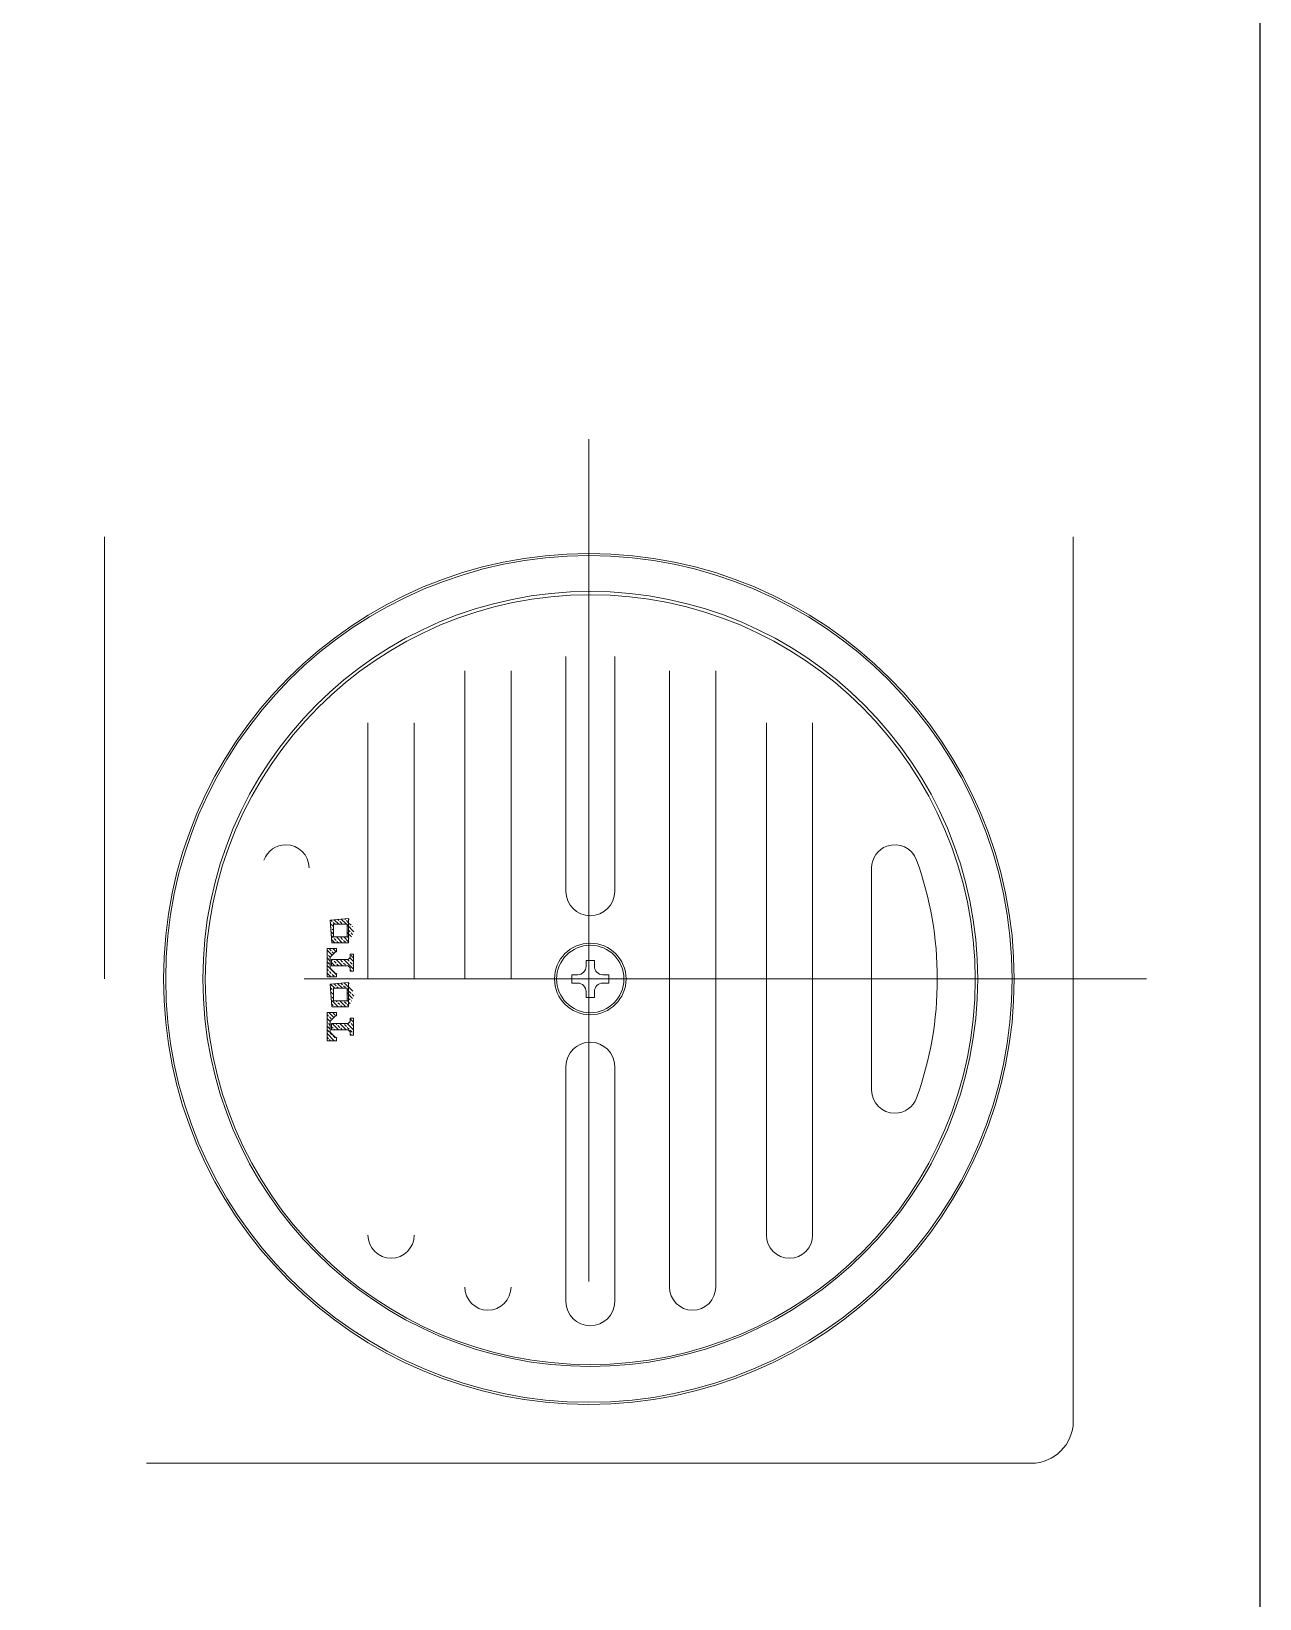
# Model space of a CAD drawing. Header units: millimetres. Extents: x -9564 to 494436, y -140371 to 4257.
# Drawn here: x -10.1049 to -9.959, y 124.4275 to 124.6136 of the extents above; entities that cross this region are included whole.
import ezdxf
from ezdxf.enums import TextEntityAlignment as Align

# ---------------------------------------------------------------- set-up
doc = ezdxf.new("R2010")
doc.units = ezdxf.units.MM
doc.header["$MEASUREMENT"] = 0
for name, pattern in [('AI-Linetype-1', [2.25, 1.5, -0.3, 0.15, -0.3]), ('AI-Linetype-10', [8.466667, 4.233333, -4.233333]), ('AI-Linetype-100', [8.466667, 4.233333, -4.233333]), ('AI-Linetype-101', [8.466667, 4.233333, -4.233333]), ('AI-Linetype-102', [8.466667, 4.233333, -4.233333]), ('AI-Linetype-103', [8.466667, 4.233333, -4.233333]), ('AI-Linetype-104', [8.466667, 4.233333, -4.233333]), ('AI-Linetype-105', [8.466667, 4.233333, -4.233333]), ('AI-Linetype-106', [8.466667, 4.233333, -4.233333]), ('AI-Linetype-107', [8.466667, 4.233333, -4.233333]), ('AI-Linetype-108', [8.466667, 4.233333, -4.233333]), ('AI-Linetype-109', [8.466667, 4.233333, -4.233333]), ('AI-Linetype-11', [8.466667, 4.233333, -4.233333]), ('AI-Linetype-110', [8.466667, 4.233333, -4.233333]), ('AI-Linetype-111', [8.466667, 4.233333, -4.233333]), ('AI-Linetype-112', [8.466667, 4.233333, -4.233333]), ('AI-Linetype-113', [8.466667, 4.233333, -4.233333]), ('AI-Linetype-114', [8.466667, 4.233333, -4.233333]), ('AI-Linetype-115', [8.466667, 4.233333, -4.233333]), ('AI-Linetype-116', [8.466667, 4.233333, -4.233333]), ('AI-Linetype-117', [8.466667, 4.233333, -4.233333]), ('AI-Linetype-118', [8.466667, 4.233333, -4.233333]), ('AI-Linetype-119', [8.466667, 4.233333, -4.233333]), ('AI-Linetype-12', [8.466667, 4.233333, -4.233333]), ('AI-Linetype-120', [8.466667, 4.233333, -4.233333]), ('AI-Linetype-121', [8.466667, 4.233333, -4.233333]), ('AI-Linetype-122', [8.466667, 4.233333, -4.233333]), ('AI-Linetype-123', [8.466667, 4.233333, -4.233333]), ('AI-Linetype-13', [8.466667, 4.233333, -4.233333]), ('AI-Linetype-14', [8.466667, 4.233333, -4.233333]), ('AI-Linetype-15', [8.466667, 4.233333, -4.233333]), ('AI-Linetype-16', [8.466667, 4.233333, -4.233333]), ('AI-Linetype-17', [8.466667, 4.233333, -4.233333]), ('AI-Linetype-18', [8.466667, 4.233333, -4.233333]), ('AI-Linetype-19', [8.466667, 4.233333, -4.233333]), ('AI-Linetype-2', [2.25, 1.5, -0.3, 0.15, -0.3]), ('AI-Linetype-20', [8.466667, 4.233333, -4.233333]), ('AI-Linetype-21', [8.466667, 4.233333, -4.233333]), ('AI-Linetype-22', [8.466667, 4.233333, -4.233333]), ('AI-Linetype-23', [8.466667, 4.233333, -4.233333]), ('AI-Linetype-24', [8.466667, 4.233333, -4.233333]), ('AI-Linetype-25', [8.466667, 4.233333, -4.233333]), ('AI-Linetype-26', [8.466667, 4.233333, -4.233333]), ('AI-Linetype-27', [8.466667, 4.233333, -4.233333]), ('AI-Linetype-28', [8.466667, 4.233333, -4.233333]), ('AI-Linetype-29', [8.466667, 4.233333, -4.233333]), ('AI-Linetype-3', [8.466667, 4.233333, -4.233333]), ('AI-Linetype-30', [8.466667, 4.233333, -4.233333]), ('AI-Linetype-31', [8.466667, 4.233333, -4.233333]), ('AI-Linetype-32', [8.466667, 4.233333, -4.233333]), ('AI-Linetype-33', [8.466667, 4.233333, -4.233333]), ('AI-Linetype-34', [8.466667, 4.233333, -4.233333]), ('AI-Linetype-35', [8.466667, 4.233333, -4.233333]), ('AI-Linetype-36', [8.466667, 4.233333, -4.233333]), ('AI-Linetype-37', [8.466667, 4.233333, -4.233333]), ('AI-Linetype-38', [8.466667, 4.233333, -4.233333]), ('AI-Linetype-39', [8.466667, 4.233333, -4.233333]), ('AI-Linetype-4', [8.466667, 4.233333, -4.233333]), ('AI-Linetype-40', [8.466667, 4.233333, -4.233333]), ('AI-Linetype-41', [8.466667, 4.233333, -4.233333]), ('AI-Linetype-42', [8.466667, 4.233333, -4.233333]), ('AI-Linetype-43', [8.466667, 4.233333, -4.233333]), ('AI-Linetype-44', [8.466667, 4.233333, -4.233333]), ('AI-Linetype-45', [8.466667, 4.233333, -4.233333]), ('AI-Linetype-46', [8.466667, 4.233333, -4.233333]), ('AI-Linetype-47', [8.466667, 4.233333, -4.233333]), ('AI-Linetype-48', [8.466667, 4.233333, -4.233333]), ('AI-Linetype-49', [8.466667, 4.233333, -4.233333]), ('AI-Linetype-5', [8.466667, 4.233333, -4.233333]), ('AI-Linetype-50', [8.466667, 4.233333, -4.233333]), ('AI-Linetype-51', [8.466667, 4.233333, -4.233333]), ('AI-Linetype-52', [8.466667, 4.233333, -4.233333]), ('AI-Linetype-53', [8.466667, 4.233333, -4.233333]), ('AI-Linetype-54', [8.466667, 4.233333, -4.233333]), ('AI-Linetype-55', [8.466667, 4.233333, -4.233333]), ('AI-Linetype-56', [8.466667, 4.233333, -4.233333]), ('AI-Linetype-57', [8.466667, 4.233333, -4.233333]), ('AI-Linetype-58', [8.466667, 4.233333, -4.233333]), ('AI-Linetype-59', [8.466667, 4.233333, -4.233333]), ('AI-Linetype-6', [8.466667, 4.233333, -4.233333]), ('AI-Linetype-60', [8.466667, 4.233333, -4.233333]), ('AI-Linetype-61', [8.466667, 4.233333, -4.233333]), ('AI-Linetype-62', [8.466667, 4.233333, -4.233333]), ('AI-Linetype-63', [8.466667, 4.233333, -4.233333]), ('AI-Linetype-64', [8.466667, 4.233333, -4.233333]), ('AI-Linetype-65', [8.466667, 4.233333, -4.233333]), ('AI-Linetype-66', [8.466667, 4.233333, -4.233333]), ('AI-Linetype-67', [8.466667, 4.233333, -4.233333]), ('AI-Linetype-68', [8.466667, 4.233333, -4.233333]), ('AI-Linetype-69', [8.466667, 4.233333, -4.233333]), ('AI-Linetype-7', [8.466667, 4.233333, -4.233333]), ('AI-Linetype-70', [8.466667, 4.233333, -4.233333]), ('AI-Linetype-71', [8.466667, 4.233333, -4.233333]), ('AI-Linetype-72', [8.466667, 4.233333, -4.233333]), ('AI-Linetype-73', [8.466667, 4.233333, -4.233333]), ('AI-Linetype-74', [8.466667, 4.233333, -4.233333]), ('AI-Linetype-75', [8.466667, 4.233333, -4.233333]), ('AI-Linetype-76', [8.466667, 4.233333, -4.233333]), ('AI-Linetype-77', [8.466667, 4.233333, -4.233333]), ('AI-Linetype-78', [8.466667, 4.233333, -4.233333]), ('AI-Linetype-79', [8.466667, 4.233333, -4.233333]), ('AI-Linetype-8', [8.466667, 4.233333, -4.233333]), ('AI-Linetype-80', [8.466667, 4.233333, -4.233333]), ('AI-Linetype-81', [8.466667, 4.233333, -4.233333]), ('AI-Linetype-82', [8.466667, 4.233333, -4.233333]), ('AI-Linetype-83', [8.466667, 4.233333, -4.233333]), ('AI-Linetype-84', [8.466667, 4.233333, -4.233333]), ('AI-Linetype-85', [8.466667, 4.233333, -4.233333]), ('AI-Linetype-86', [8.466667, 4.233333, -4.233333]), ('AI-Linetype-87', [8.466667, 4.233333, -4.233333]), ('AI-Linetype-88', [8.466667, 4.233333, -4.233333]), ('AI-Linetype-89', [8.466667, 4.233333, -4.233333]), ('AI-Linetype-9', [8.466667, 4.233333, -4.233333]), ('AI-Linetype-90', [8.466667, 4.233333, -4.233333]), ('AI-Linetype-91', [8.466667, 4.233333, -4.233333]), ('AI-Linetype-92', [8.466667, 4.233333, -4.233333]), ('AI-Linetype-93', [8.466667, 4.233333, -4.233333]), ('AI-Linetype-94', [8.466667, 4.233333, -4.233333]), ('AI-Linetype-95', [8.466667, 4.233333, -4.233333]), ('AI-Linetype-96', [8.466667, 4.233333, -4.233333]), ('AI-Linetype-97', [8.466667, 4.233333, -4.233333]), ('AI-Linetype-98', [8.466667, 4.233333, -4.233333]), ('AI-Linetype-99', [8.466667, 4.233333, -4.233333]), ('CENTER', [50.8, 31.75, -6.35, 6.35, -6.35])]:
    doc.linetypes.add(name, pattern=pattern)
for name, color, linetype, lineweight in [('BENDA', 7, 'Continuous', 30), ('BIDANG', 7, 'Continuous', 13), ('CENTER', 9, 'CENTER', 0), ('DINDING', 1, 'Continuous', 20), ('XR-KOP A3_MOZART$0$A-TXTKOP', 3, 'Continuous', 5)]:
    doc.layers.add(name, color=color, linetype=linetype, lineweight=lineweight)
doc.styles.add('HAND', font='ROMAND.SHX', dxfattribs={"width": 0.8, "height": 250})
doc.styles.add('XR-KOP A3_MOZART$0$ROMAND', font='romand.shx', dxfattribs={"height": 2, "bigfont": 'bigfont.shx'})

# ---------------------------------------------------------------- blocks, each defined once
blk = doc.blocks.new('block 6')
at = {"layer": 'BIDANG', "color": 7, "lineweight": 9}
blk.add_open_spline([(37.404, 28.065), (37.404, 30.585), (35.361, 32.628), (32.841, 32.628), (30.321, 32.628), (28.278, 30.585), (28.278, 28.065), (28.278, 25.545), (30.321, 23.502), (32.841, 23.502), (35.361, 23.502), (37.404, 25.545), (37.404, 28.065), (37.404, 28.065), (37.404, 28.065), (37.404, 28.065)], degree=3, knots=[0, 0, 0, 0, 1, 1, 1, 2, 2, 2, 3, 3, 3, 4, 4, 4, 5, 5, 5, 5], dxfattribs=at)
blk = doc.blocks.new('block 7')
at = {"layer": 'BIDANG', "color": 7, "lineweight": 9}
blk.add_open_spline([(37.366, 28.065), (37.366, 30.569), (35.336, 32.599), (32.833, 32.599), (30.329, 32.599), (28.3, 30.569), (28.3, 28.065), (28.3, 25.562), (30.329, 23.532), (32.833, 23.532), (35.336, 23.532), (37.366, 25.562), (37.366, 28.065), (37.366, 28.065), (37.366, 28.065), (37.366, 28.065)], degree=3, knots=[0, 0, 0, 0, 1, 1, 1, 2, 2, 2, 3, 3, 3, 4, 4, 4, 5, 5, 5, 5], dxfattribs=at)
blk = doc.blocks.new('block 8')
at = {"layer": 'BIDANG', "color": 7, "lineweight": 9}
blk.add_open_spline([(33.238, 28.065), (33.238, 28.285), (33.06, 28.462), (32.841, 28.462), (32.622, 28.462), (32.444, 28.285), (32.444, 28.065), (32.444, 27.846), (32.622, 27.669), (32.841, 27.669), (33.06, 27.669), (33.238, 27.846), (33.238, 28.065), (33.238, 28.065), (33.238, 28.065), (33.238, 28.065)], degree=3, knots=[0, 0, 0, 0, 1, 1, 1, 2, 2, 2, 3, 3, 3, 4, 4, 4, 5, 5, 5, 5], dxfattribs=at)
blk = doc.blocks.new('block 9')
at = {"layer": 'BIDANG', "color": 7, "lineweight": 9}
blk.add_lwpolyline([(33.059, 28.115), (32.99, 28.115)], dxfattribs=at)
blk = doc.blocks.new('block 10')
at = {"layer": 'BIDANG', "color": 7, "lineweight": 9}
blk.add_lwpolyline([(33.059, 28.016), (32.99, 28.016)], dxfattribs=at)
blk = doc.blocks.new('block 11')
at = {"layer": 'BIDANG', "color": 7, "lineweight": 9}
blk.add_lwpolyline([(32.891, 27.847), (32.891, 27.917)], dxfattribs=at)
blk = doc.blocks.new('block 12')
at = {"layer": 'BIDANG', "color": 7, "lineweight": 9}
blk.add_lwpolyline([(32.792, 27.847), (32.792, 27.917)], dxfattribs=at)
blk = doc.blocks.new('block 13')
at = {"layer": 'BIDANG', "color": 7, "lineweight": 9}
blk.add_lwpolyline([(32.891, 27.847), (32.841, 27.847)], dxfattribs=at)
blk = doc.blocks.new('block 14')
at = {"layer": 'BIDANG', "color": 7, "lineweight": 9}
blk.add_lwpolyline([(32.792, 27.847), (32.841, 27.847)], dxfattribs=at)
blk = doc.blocks.new('block 15')
at = {"layer": 'BIDANG', "color": 7, "lineweight": 9}
blk.add_open_spline([(32.792, 27.917), (32.792, 27.971), (32.747, 28.016), (32.692, 28.016)], degree=3, dxfattribs=at)
blk = doc.blocks.new('block 16')
at = {"layer": 'BIDANG', "color": 7, "lineweight": 9}
blk.add_open_spline([(32.692, 28.115), (32.747, 28.115), (32.792, 28.159), (32.792, 28.214)], degree=3, dxfattribs=at)
blk = doc.blocks.new('block 17')
at = {"layer": 'BIDANG', "color": 7, "lineweight": 9}
blk.add_lwpolyline([(32.623, 28.016), (32.623, 28.115)], dxfattribs=at)
blk = doc.blocks.new('block 18')
at = {"layer": 'BIDANG', "color": 7, "lineweight": 9}
blk.add_lwpolyline([(32.623, 28.016), (32.692, 28.016)], dxfattribs=at)
blk = doc.blocks.new('block 19')
at = {"layer": 'BIDANG', "color": 7, "lineweight": 9}
blk.add_lwpolyline([(32.623, 28.115), (32.692, 28.115)], dxfattribs=at)
blk = doc.blocks.new('block 20')
at = {"layer": 'BIDANG', "color": 7, "lineweight": 9}
blk.add_lwpolyline([(32.891, 28.214), (32.891, 28.284)], dxfattribs=at)
blk = doc.blocks.new('block 21')
at = {"layer": 'BIDANG', "color": 7, "lineweight": 9}
blk.add_lwpolyline([(32.891, 28.284), (32.841, 28.284)], dxfattribs=at)
blk = doc.blocks.new('block 22')
at = {"layer": 'BIDANG', "color": 7, "lineweight": 9}
blk.add_open_spline([(32.891, 28.214), (32.891, 28.159), (32.935, 28.115), (32.99, 28.115)], degree=3, dxfattribs=at)
blk = doc.blocks.new('block 23')
at = {"layer": 'BIDANG', "color": 7, "lineweight": 9}
blk.add_open_spline([(32.99, 28.016), (32.935, 28.016), (32.891, 27.971), (32.891, 27.917)], degree=3, dxfattribs=at)
blk = doc.blocks.new('block 24')
at = {"layer": 'BIDANG', "color": 7, "lineweight": 9}
blk.add_lwpolyline([(32.792, 28.284), (32.841, 28.284)], dxfattribs=at)
blk = doc.blocks.new('block 25')
at = {"layer": 'BIDANG', "color": 7, "lineweight": 9}
blk.add_lwpolyline([(32.792, 28.214), (32.792, 28.284)], dxfattribs=at)
blk = doc.blocks.new('block 26')
at = {"layer": 'BIDANG', "color": 7, "lineweight": 9}
blk.add_lwpolyline([(33.059, 28.016), (33.059, 28.115)], dxfattribs=at)
blk = doc.blocks.new('block 269')
at = {"layer": 'CENTER', "color": 7, "linetype": 'AI-Linetype-1', "lineweight": 9}
blk.add_lwpolyline([(39.197, 28.082), (26.486, 28.082)], dxfattribs=at)
blk = doc.blocks.new('block 270')
at = {"layer": 'CENTER', "color": 7, "linetype": 'AI-Linetype-2', "lineweight": 9}
blk.add_lwpolyline([(32.841, 21.517), (32.841, 34.647)], dxfattribs=at)
blk = doc.blocks.new('block 271')
at = {"layer": 'CENTER', "lineweight": 0}
for points in [[(32.445, 31.166), (32.113, 31.166), (32.113, 31.054), (32.151, 31.054), (32.151, 31.066), (32.213, 31.128), (32.345, 31.128), (32.407, 31.066), (32.407, 31.054), (32.445, 31.054), (32.445, 31.166)], [(32.317, 31.112), (32.241, 31.112), (32.241, 30.915), (32.219, 30.892), (32.179, 30.892), (32.179, 30.855), (32.379, 30.855), (32.379, 30.892), (32.34, 30.892), (32.317, 30.915), (32.317, 31.112)], [(32.78, 31.13), (32.512, 31.108), (32.512, 30.912), (32.801, 30.912), (32.78, 31.13)], [(32.731, 30.93), (32.582, 30.93), (32.582, 31.09), (32.731, 31.09), (32.731, 30.93)], [(33.199, 31.166), (32.868, 31.166), (32.868, 31.054), (32.905, 31.054), (32.905, 31.066), (32.967, 31.128), (33.099, 31.128), (33.161, 31.066), (33.161, 31.054), (33.199, 31.054), (33.199, 31.166)], [(33.071, 31.112), (32.996, 31.112), (32.996, 30.915), (32.973, 30.892), (32.934, 30.892), (32.934, 30.855), (33.133, 30.855), (33.133, 30.892), (33.094, 30.892), (33.071, 30.915), (33.071, 31.112)], [(33.534, 31.13), (33.266, 31.108), (33.266, 30.912), (33.555, 30.912), (33.534, 31.13)], [(33.485, 30.93), (33.336, 30.93), (33.336, 31.09), (33.485, 31.09), (33.485, 30.93)]]:
    blk.add_lwpolyline(points, dxfattribs=at)
at = {"layer": 'CENTER', "color": 7, "linetype": 'AI-Linetype-3', "lineweight": 9}
blk.add_lwpolyline([(32.113, 31.081), (32.199, 31.166)], dxfattribs=at)
at = {"layer": 'CENTER', "color": 7, "linetype": 'AI-Linetype-40', "lineweight": 9}
blk.add_lwpolyline([(32.113, 31.125), (32.127, 31.138)], dxfattribs=at)
at = {"layer": 'CENTER', "color": 7, "linetype": 'AI-Linetype-42', "lineweight": 9}
blk.add_lwpolyline([(32.131, 31.054), (32.138, 31.06)], dxfattribs=at)
at = {"layer": 'CENTER', "color": 7, "linetype": 'AI-Linetype-41', "lineweight": 9}
blk.add_lwpolyline([(32.138, 31.15), (32.154, 31.166)], dxfattribs=at)
at = {"layer": 'CENTER', "color": 7, "linetype": 'AI-Linetype-43', "lineweight": 9}
blk.add_lwpolyline([(32.149, 31.071), (32.171, 31.094)], dxfattribs=at)
at = {"layer": 'CENTER', "color": 7, "linetype": 'AI-Linetype-44', "lineweight": 9}
blk.add_lwpolyline([(32.182, 31.105), (32.204, 31.127)], dxfattribs=at)
at = {"layer": 'CENTER', "color": 7, "linetype": 'AI-Linetype-45', "lineweight": 9}
blk.add_lwpolyline([(32.216, 31.138), (32.238, 31.16)], dxfattribs=at)
at = {"layer": 'CENTER', "color": 7, "linetype": 'AI-Linetype-5', "lineweight": 9}
blk.add_lwpolyline([(32.241, 31.03), (32.317, 31.105)], dxfattribs=at)
at = {"layer": 'CENTER', "color": 7, "linetype": 'AI-Linetype-46', "lineweight": 9}
blk.add_lwpolyline([(32.241, 31.075), (32.249, 31.083)], dxfattribs=at)
at = {"layer": 'CENTER', "color": 7, "linetype": 'AI-Linetype-8', "lineweight": 9}
blk.add_lwpolyline([(32.241, 30.942), (32.317, 31.016)], dxfattribs=at)
at = {"layer": 'CENTER', "color": 7, "linetype": 'AI-Linetype-4', "lineweight": 9}
blk.add_lwpolyline([(32.25, 31.128), (32.287, 31.166)], dxfattribs=at)
at = {"layer": 'CENTER', "color": 7, "linetype": 'AI-Linetype-47', "lineweight": 9}
blk.add_lwpolyline([(32.26, 31.094), (32.279, 31.112)], dxfattribs=at)
at = {"layer": 'CENTER', "color": 7, "linetype": 'AI-Linetype-51', "lineweight": 9}
blk.add_lwpolyline([(32.271, 31.016), (32.294, 31.038)], dxfattribs=at)
at = {"layer": 'CENTER', "color": 7, "linetype": 'AI-Linetype-48', "lineweight": 9}
blk.add_lwpolyline([(32.295, 31.128), (32.316, 31.15)], dxfattribs=at)
at = {"layer": 'CENTER', "color": 7, "linetype": 'AI-Linetype-52', "lineweight": 9}
blk.add_lwpolyline([(32.305, 31.049), (32.317, 31.061)], dxfattribs=at)
at = {"layer": 'CENTER', "color": 7, "linetype": 'AI-Linetype-49', "lineweight": 9}
blk.add_lwpolyline([(32.327, 31.16), (32.332, 31.166)], dxfattribs=at)
at = {"layer": 'CENTER', "color": 7, "linetype": 'AI-Linetype-6', "lineweight": 9}
blk.add_lwpolyline([(32.339, 31.128), (32.377, 31.166)], dxfattribs=at)
at = {"layer": 'CENTER', "color": 7, "linetype": 'AI-Linetype-53', "lineweight": 9}
blk.add_lwpolyline([(32.371, 31.116), (32.394, 31.138)], dxfattribs=at)
at = {"layer": 'CENTER', "color": 7, "linetype": 'AI-Linetype-9', "lineweight": 9}
blk.add_lwpolyline([(32.386, 31.086), (32.445, 31.144)], dxfattribs=at)
at = {"layer": 'CENTER', "color": 7, "linetype": 'AI-Linetype-54', "lineweight": 9}
blk.add_lwpolyline([(32.405, 31.15), (32.421, 31.166)], dxfattribs=at)
at = {"layer": 'CENTER', "color": 7, "linetype": 'AI-Linetype-60', "lineweight": 9}
blk.add_lwpolyline([(32.416, 31.071), (32.438, 31.094)], dxfattribs=at)
at = {"layer": 'CENTER', "color": 7, "linetype": 'AI-Linetype-11', "lineweight": 9}
blk.add_lwpolyline([(32.443, 31.054), (32.445, 31.055)], dxfattribs=at)
at = {"layer": 'CENTER', "color": 7, "linetype": 'AI-Linetype-13', "lineweight": 9}
blk.add_lwpolyline([(32.512, 31.033), (32.593, 31.114)], dxfattribs=at)
at = {"layer": 'CENTER', "color": 7, "linetype": 'AI-Linetype-63', "lineweight": 9}
blk.add_lwpolyline([(32.512, 31.078), (32.516, 31.083)], dxfattribs=at)
at = {"layer": 'CENTER', "color": 7, "linetype": 'AI-Linetype-14', "lineweight": 9}
blk.add_lwpolyline([(32.512, 30.944), (32.582, 31.014)], dxfattribs=at)
at = {"layer": 'CENTER', "color": 7, "linetype": 'AI-Linetype-64', "lineweight": 9}
blk.add_lwpolyline([(32.528, 31.094), (32.544, 31.111)], dxfattribs=at)
at = {"layer": 'CENTER', "color": 7, "linetype": 'AI-Linetype-67', "lineweight": 9}
blk.add_lwpolyline([(32.539, 31.016), (32.561, 31.038)], dxfattribs=at)
at = {"layer": 'CENTER', "color": 7, "linetype": 'AI-Linetype-68', "lineweight": 9}
blk.add_lwpolyline([(32.572, 31.049), (32.582, 31.059)], dxfattribs=at)
at = {"layer": 'CENTER', "color": 7, "linetype": 'AI-Linetype-69', "lineweight": 9}
blk.add_lwpolyline([(32.612, 31.09), (32.628, 31.105)], dxfattribs=at)
at = {"layer": 'CENTER', "color": 7, "linetype": 'AI-Linetype-70', "lineweight": 9}
blk.add_lwpolyline([(32.639, 31.116), (32.641, 31.119)], dxfattribs=at)
at = {"layer": 'CENTER', "color": 7, "linetype": 'AI-Linetype-15', "lineweight": 9}
blk.add_lwpolyline([(32.657, 31.09), (32.69, 31.123)], dxfattribs=at)
at = {"layer": 'CENTER', "color": 7, "linetype": 'AI-Linetype-73', "lineweight": 9}
blk.add_lwpolyline([(32.701, 31.09), (32.706, 31.094)], dxfattribs=at)
at = {"layer": 'CENTER', "color": 7, "linetype": 'AI-Linetype-74', "lineweight": 9}
blk.add_lwpolyline([(32.717, 31.105), (32.739, 31.127)], dxfattribs=at)
at = {"layer": 'CENTER', "color": 7, "linetype": 'AI-Linetype-17', "lineweight": 9}
blk.add_lwpolyline([(32.731, 31.074), (32.781, 31.124)], dxfattribs=at)
at = {"layer": 'CENTER', "color": 7, "linetype": 'AI-Linetype-78', "lineweight": 9}
blk.add_lwpolyline([(32.731, 31.03), (32.75, 31.049)], dxfattribs=at)
at = {"layer": 'CENTER', "color": 7, "linetype": 'AI-Linetype-19', "lineweight": 9}
blk.add_lwpolyline([(32.731, 30.985), (32.788, 31.043)], dxfattribs=at)
at = {"layer": 'CENTER', "color": 7, "linetype": 'AI-Linetype-79', "lineweight": 9}
blk.add_lwpolyline([(32.761, 31.06), (32.784, 31.083)], dxfattribs=at)
at = {"layer": 'CENTER', "color": 7, "linetype": 'AI-Linetype-20', "lineweight": 9}
blk.add_lwpolyline([(32.868, 31.122), (32.911, 31.166)], dxfattribs=at)
at = {"layer": 'CENTER', "color": 7, "linetype": 'AI-Linetype-85', "lineweight": 9}
blk.add_lwpolyline([(32.873, 31.083), (32.895, 31.105)], dxfattribs=at)
at = {"layer": 'CENTER', "color": 7, "linetype": 'AI-Linetype-22', "lineweight": 9}
blk.add_lwpolyline([(32.888, 31.054), (33, 31.166)], dxfattribs=at)
at = {"layer": 'CENTER', "color": 7, "linetype": 'AI-Linetype-86', "lineweight": 9}
blk.add_lwpolyline([(32.906, 31.116), (32.928, 31.138)], dxfattribs=at)
at = {"layer": 'CENTER', "color": 7, "linetype": 'AI-Linetype-87', "lineweight": 9}
blk.add_lwpolyline([(32.939, 31.15), (32.955, 31.166)], dxfattribs=at)
at = {"layer": 'CENTER', "color": 7, "linetype": 'AI-Linetype-23', "lineweight": 9}
blk.add_lwpolyline([(32.996, 31.072), (33.036, 31.112)], dxfattribs=at)
at = {"layer": 'CENTER', "color": 7, "linetype": 'AI-Linetype-25', "lineweight": 9}
blk.add_lwpolyline([(32.996, 30.983), (33.071, 31.058)], dxfattribs=at)
at = {"layer": 'CENTER', "color": 7, "linetype": 'AI-Linetype-90', "lineweight": 9}
blk.add_lwpolyline([(32.996, 31.028), (33.017, 31.049)], dxfattribs=at)
at = {"layer": 'CENTER', "color": 7, "linetype": 'AI-Linetype-89', "lineweight": 9}
blk.add_lwpolyline([(33.017, 31.138), (33.04, 31.16)], dxfattribs=at)
at = {"layer": 'CENTER', "color": 7, "linetype": 'AI-Linetype-91', "lineweight": 9}
blk.add_lwpolyline([(33.029, 31.06), (33.051, 31.083)], dxfattribs=at)
at = {"layer": 'CENTER', "color": 7, "linetype": 'AI-Linetype-24', "lineweight": 9}
blk.add_lwpolyline([(33.052, 31.128), (33.089, 31.166)], dxfattribs=at)
at = {"layer": 'CENTER', "color": 7, "linetype": 'AI-Linetype-92', "lineweight": 9}
blk.add_lwpolyline([(33.062, 31.094), (33.071, 31.103)], dxfattribs=at)
at = {"layer": 'CENTER', "color": 7, "linetype": 'AI-Linetype-93', "lineweight": 9}
blk.add_lwpolyline([(33.097, 31.128), (33.117, 31.15)], dxfattribs=at)
at = {"layer": 'CENTER', "color": 7, "linetype": 'AI-Linetype-26', "lineweight": 9}
blk.add_lwpolyline([(33.12, 31.107), (33.179, 31.166)], dxfattribs=at)
at = {"layer": 'CENTER', "color": 7, "linetype": 'AI-Linetype-94', "lineweight": 9}
blk.add_lwpolyline([(33.129, 31.16), (33.134, 31.166)], dxfattribs=at)
at = {"layer": 'CENTER', "color": 7, "linetype": 'AI-Linetype-98', "lineweight": 9}
blk.add_lwpolyline([(33.142, 31.085), (33.162, 31.105)], dxfattribs=at)
at = {"layer": 'CENTER', "color": 7, "linetype": 'AI-Linetype-28', "lineweight": 9}
blk.add_lwpolyline([(33.161, 31.06), (33.199, 31.097)], dxfattribs=at)
at = {"layer": 'CENTER', "color": 7, "linetype": 'AI-Linetype-99', "lineweight": 9}
blk.add_lwpolyline([(33.173, 31.116), (33.196, 31.138)], dxfattribs=at)
at = {"layer": 'CENTER', "color": 7, "linetype": 'AI-Linetype-30', "lineweight": 9}
blk.add_lwpolyline([(33.266, 31.075), (33.302, 31.111)], dxfattribs=at)
at = {"layer": 'CENTER', "color": 7, "linetype": 'AI-Linetype-31', "lineweight": 9}
blk.add_lwpolyline([(33.266, 30.986), (33.336, 31.056)], dxfattribs=at)
at = {"layer": 'CENTER', "color": 7, "linetype": 'AI-Linetype-104', "lineweight": 9}
blk.add_lwpolyline([(33.266, 31.03), (33.284, 31.049)], dxfattribs=at)
at = {"layer": 'CENTER', "color": 7, "linetype": 'AI-Linetype-105', "lineweight": 9}
blk.add_lwpolyline([(33.296, 31.06), (33.318, 31.083)], dxfattribs=at)
at = {"layer": 'CENTER', "color": 7, "linetype": 'AI-Linetype-106', "lineweight": 9}
blk.add_lwpolyline([(33.329, 31.094), (33.35, 31.115)], dxfattribs=at)
at = {"layer": 'CENTER', "color": 7, "linetype": 'AI-Linetype-32', "lineweight": 9}
blk.add_lwpolyline([(33.37, 31.09), (33.399, 31.119)], dxfattribs=at)
at = {"layer": 'CENTER', "color": 7, "linetype": 'AI-Linetype-109', "lineweight": 9}
blk.add_lwpolyline([(33.414, 31.09), (33.429, 31.105)], dxfattribs=at)
at = {"layer": 'CENTER', "color": 7, "linetype": 'AI-Linetype-110', "lineweight": 9}
blk.add_lwpolyline([(33.441, 31.116), (33.448, 31.123)], dxfattribs=at)
at = {"layer": 'CENTER', "color": 7, "linetype": 'AI-Linetype-34', "lineweight": 9}
blk.add_lwpolyline([(33.459, 31.09), (33.496, 31.127)], dxfattribs=at)
at = {"layer": 'CENTER', "color": 7, "linetype": 'AI-Linetype-116', "lineweight": 9}
blk.add_lwpolyline([(33.485, 31.071), (33.507, 31.094)], dxfattribs=at)
at = {"layer": 'CENTER', "color": 7, "linetype": 'AI-Linetype-37', "lineweight": 9}
blk.add_lwpolyline([(33.485, 31.027), (33.539, 31.081)], dxfattribs=at)
at = {"layer": 'CENTER', "color": 7, "linetype": 'AI-Linetype-118', "lineweight": 9}
blk.add_lwpolyline([(33.496, 30.993), (33.518, 31.016)], dxfattribs=at)
at = {"layer": 'CENTER', "color": 7, "linetype": 'AI-Linetype-117', "lineweight": 9}
blk.add_lwpolyline([(33.518, 31.105), (33.535, 31.121)], dxfattribs=at)
at = {"layer": 'CENTER', "color": 7, "linetype": 'AI-Linetype-119', "lineweight": 9}
blk.add_lwpolyline([(33.53, 31.027), (33.543, 31.04)], dxfattribs=at)
at = {"layer": 'CENTER', "color": 7, "linetype": 'AI-Linetype-7', "lineweight": 9}
blk.add_lwpolyline([(32.179, 30.879), (32.192, 30.892)], dxfattribs=at)
at = {"layer": 'CENTER', "color": 7, "linetype": 'AI-Linetype-55', "lineweight": 9}
blk.add_lwpolyline([(32.199, 30.855), (32.204, 30.86)], dxfattribs=at)
at = {"layer": 'CENTER', "color": 7, "linetype": 'AI-Linetype-56', "lineweight": 9}
blk.add_lwpolyline([(32.216, 30.871), (32.238, 30.893)], dxfattribs=at)
at = {"layer": 'CENTER', "color": 7, "linetype": 'AI-Linetype-50', "lineweight": 9}
blk.add_lwpolyline([(32.241, 30.986), (32.26, 31.004)], dxfattribs=at)
at = {"layer": 'CENTER', "color": 7, "linetype": 'AI-Linetype-10', "lineweight": 9}
blk.add_lwpolyline([(32.244, 30.855), (32.317, 30.927)], dxfattribs=at)
at = {"layer": 'CENTER', "color": 7, "linetype": 'AI-Linetype-57', "lineweight": 9}
blk.add_lwpolyline([(32.249, 30.904), (32.271, 30.927)], dxfattribs=at)
at = {"layer": 'CENTER', "color": 7, "linetype": 'AI-Linetype-58', "lineweight": 9}
blk.add_lwpolyline([(32.282, 30.938), (32.305, 30.96)], dxfattribs=at)
at = {"layer": 'CENTER', "color": 7, "linetype": 'AI-Linetype-61', "lineweight": 9}
blk.add_lwpolyline([(32.294, 30.86), (32.316, 30.882)], dxfattribs=at)
at = {"layer": 'CENTER', "color": 7, "linetype": 'AI-Linetype-59', "lineweight": 9}
blk.add_lwpolyline([(32.316, 30.971), (32.317, 30.972)], dxfattribs=at)
at = {"layer": 'CENTER', "color": 7, "linetype": 'AI-Linetype-62', "lineweight": 9}
blk.add_lwpolyline([(32.327, 30.893), (32.33, 30.896)], dxfattribs=at)
at = {"layer": 'CENTER', "color": 7, "linetype": 'AI-Linetype-12', "lineweight": 9}
blk.add_lwpolyline([(32.333, 30.855), (32.37, 30.892)], dxfattribs=at)
at = {"layer": 'CENTER', "color": 7, "linetype": 'AI-Linetype-65', "lineweight": 9}
blk.add_lwpolyline([(32.377, 30.855), (32.379, 30.856)], dxfattribs=at)
at = {"layer": 'CENTER', "color": 7, "linetype": 'AI-Linetype-66', "lineweight": 9}
blk.add_lwpolyline([(32.512, 30.988), (32.528, 31.004)], dxfattribs=at)
at = {"layer": 'CENTER', "color": 7, "linetype": 'AI-Linetype-71', "lineweight": 9}
blk.add_lwpolyline([(32.52, 30.908), (32.539, 30.927)], dxfattribs=at)
at = {"layer": 'CENTER', "color": 7, "linetype": 'AI-Linetype-72', "lineweight": 9}
blk.add_lwpolyline([(32.55, 30.938), (32.572, 30.96)], dxfattribs=at)
at = {"layer": 'CENTER', "color": 7, "linetype": 'AI-Linetype-16', "lineweight": 9}
blk.add_lwpolyline([(32.55, 30.894), (32.587, 30.93)], dxfattribs=at)
at = {"layer": 'CENTER', "color": 7, "linetype": 'AI-Linetype-75', "lineweight": 9}
blk.add_lwpolyline([(32.58, 30.879), (32.583, 30.882)], dxfattribs=at)
at = {"layer": 'CENTER', "color": 7, "linetype": 'AI-Linetype-76', "lineweight": 9}
blk.add_lwpolyline([(32.595, 30.893), (32.616, 30.916)], dxfattribs=at)
at = {"layer": 'CENTER', "color": 7, "linetype": 'AI-Linetype-18', "lineweight": 9}
blk.add_lwpolyline([(32.61, 30.864), (32.676, 30.93)], dxfattribs=at)
at = {"layer": 'CENTER', "color": 7, "linetype": 'AI-Linetype-77', "lineweight": 9}
blk.add_lwpolyline([(32.628, 30.927), (32.631, 30.93)], dxfattribs=at)
at = {"layer": 'CENTER', "color": 7, "linetype": 'AI-Linetype-80', "lineweight": 9}
blk.add_lwpolyline([(32.64, 30.85), (32.661, 30.871)], dxfattribs=at)
at = {"layer": 'CENTER', "color": 7, "linetype": 'AI-Linetype-81', "lineweight": 9}
blk.add_lwpolyline([(32.672, 30.882), (32.695, 30.904)], dxfattribs=at)
at = {"layer": 'CENTER', "color": 7, "linetype": 'AI-Linetype-21', "lineweight": 9}
blk.add_lwpolyline([(32.697, 30.862), (32.796, 30.962)], dxfattribs=at)
at = {"layer": 'CENTER', "color": 7, "linetype": 'AI-Linetype-82', "lineweight": 9}
blk.add_lwpolyline([(32.706, 30.916), (32.72, 30.93)], dxfattribs=at)
at = {"layer": 'CENTER', "color": 7, "linetype": 'AI-Linetype-83', "lineweight": 9}
blk.add_lwpolyline([(32.739, 30.949), (32.761, 30.971)], dxfattribs=at)
at = {"layer": 'CENTER', "color": 7, "linetype": 'AI-Linetype-84', "lineweight": 9}
blk.add_lwpolyline([(32.772, 30.983), (32.792, 31.002)], dxfattribs=at)
at = {"layer": 'CENTER', "color": 7, "linetype": 'AI-Linetype-88', "lineweight": 9}
blk.add_lwpolyline([(32.784, 30.904), (32.8, 30.921)], dxfattribs=at)
at = {"layer": 'CENTER', "color": 7, "linetype": 'AI-Linetype-95', "lineweight": 9}
blk.add_lwpolyline([(32.939, 30.882), (32.949, 30.892)], dxfattribs=at)
at = {"layer": 'CENTER', "color": 7, "linetype": 'AI-Linetype-27', "lineweight": 9}
blk.add_lwpolyline([(32.956, 30.855), (33.071, 30.969)], dxfattribs=at)
at = {"layer": 'CENTER', "color": 7, "linetype": 'AI-Linetype-100', "lineweight": 9}
blk.add_lwpolyline([(33.001, 30.855), (33.006, 30.86)], dxfattribs=at)
at = {"layer": 'CENTER', "color": 7, "linetype": 'AI-Linetype-96', "lineweight": 9}
blk.add_lwpolyline([(33.006, 30.949), (33.029, 30.971)], dxfattribs=at)
at = {"layer": 'CENTER', "color": 7, "linetype": 'AI-Linetype-101', "lineweight": 9}
blk.add_lwpolyline([(33.017, 30.871), (33.04, 30.893)], dxfattribs=at)
at = {"layer": 'CENTER', "color": 7, "linetype": 'AI-Linetype-97', "lineweight": 9}
blk.add_lwpolyline([(33.04, 30.983), (33.062, 31.004)], dxfattribs=at)
at = {"layer": 'CENTER', "color": 7, "linetype": 'AI-Linetype-29', "lineweight": 9}
blk.add_lwpolyline([(33.045, 30.855), (33.086, 30.895)], dxfattribs=at)
at = {"layer": 'CENTER', "color": 7, "linetype": 'AI-Linetype-102', "lineweight": 9}
blk.add_lwpolyline([(33.051, 30.904), (33.071, 30.925)], dxfattribs=at)
at = {"layer": 'CENTER', "color": 7, "linetype": 'AI-Linetype-103', "lineweight": 9}
blk.add_lwpolyline([(33.095, 30.86), (33.117, 30.882)], dxfattribs=at)
at = {"layer": 'CENTER', "color": 7, "linetype": 'AI-Linetype-107', "lineweight": 9}
blk.add_lwpolyline([(33.274, 30.949), (33.296, 30.971)], dxfattribs=at)
at = {"layer": 'CENTER', "color": 7, "linetype": 'AI-Linetype-33', "lineweight": 9}
blk.add_lwpolyline([(33.276, 30.907), (33.336, 30.967)], dxfattribs=at)
at = {"layer": 'CENTER', "color": 7, "linetype": 'AI-Linetype-111', "lineweight": 9}
blk.add_lwpolyline([(33.306, 30.893), (33.307, 30.893)], dxfattribs=at)
at = {"layer": 'CENTER', "color": 7, "linetype": 'AI-Linetype-108', "lineweight": 9}
blk.add_lwpolyline([(33.307, 30.983), (33.329, 31.004)], dxfattribs=at)
at = {"layer": 'CENTER', "color": 7, "linetype": 'AI-Linetype-112', "lineweight": 9}
blk.add_lwpolyline([(33.318, 30.904), (33.34, 30.927)], dxfattribs=at)
at = {"layer": 'CENTER', "color": 7, "linetype": 'AI-Linetype-35', "lineweight": 9}
blk.add_lwpolyline([(33.336, 30.878), (33.388, 30.93)], dxfattribs=at)
at = {"layer": 'CENTER', "color": 7, "linetype": 'AI-Linetype-113', "lineweight": 9}
blk.add_lwpolyline([(33.366, 30.864), (33.385, 30.882)], dxfattribs=at)
at = {"layer": 'CENTER', "color": 7, "linetype": 'AI-Linetype-114', "lineweight": 9}
blk.add_lwpolyline([(33.396, 30.893), (33.418, 30.916)], dxfattribs=at)
at = {"layer": 'CENTER', "color": 7, "linetype": 'AI-Linetype-36', "lineweight": 9}
blk.add_lwpolyline([(33.397, 30.849), (33.477, 30.93)], dxfattribs=at)
at = {"layer": 'CENTER', "color": 7, "linetype": 'AI-Linetype-115', "lineweight": 9}
blk.add_lwpolyline([(33.429, 30.927), (33.433, 30.93)], dxfattribs=at)
at = {"layer": 'CENTER', "color": 7, "linetype": 'AI-Linetype-120', "lineweight": 9}
blk.add_lwpolyline([(33.456, 30.864), (33.463, 30.871)], dxfattribs=at)
at = {"layer": 'CENTER', "color": 7, "linetype": 'AI-Linetype-121', "lineweight": 9}
blk.add_lwpolyline([(33.474, 30.882), (33.496, 30.904)], dxfattribs=at)
at = {"layer": 'CENTER', "color": 7, "linetype": 'AI-Linetype-38', "lineweight": 9}
blk.add_lwpolyline([(33.485, 30.938), (33.547, 31)], dxfattribs=at)
at = {"layer": 'CENTER', "color": 7, "linetype": 'AI-Linetype-122', "lineweight": 9}
blk.add_lwpolyline([(33.507, 30.916), (33.53, 30.938)], dxfattribs=at)
at = {"layer": 'CENTER', "color": 7, "linetype": 'AI-Linetype-123', "lineweight": 9}
blk.add_lwpolyline([(33.541, 30.949), (33.551, 30.959)], dxfattribs=at)
at = {"layer": 'CENTER', "color": 7, "linetype": 'AI-Linetype-39', "lineweight": 9}
blk.add_lwpolyline([(33.542, 30.905), (33.554, 30.918)], dxfattribs=at)
blk = doc.blocks.new('block 273')
at = {"layer": 'BENDA', "color": 7, "lineweight": 18}
blk.add_open_spline([(34.149, 31.378), (34.299, 31.378), (34.422, 31.501), (34.422, 31.651), (34.422, 31.766), (34.35, 31.869), (34.242, 31.908)], degree=3, knots=[0, 0, 0, 0, 1, 1, 1, 2, 2, 2, 2], dxfattribs=at)
blk = doc.blocks.new('block 274')
at = {"layer": 'BENDA', "color": 7, "lineweight": 18}
blk.add_lwpolyline([(32.841, 30.684), (35.857, 30.684)], dxfattribs=at)
blk = doc.blocks.new('block 275')
at = {"layer": 'BENDA', "color": 7, "lineweight": 18}
blk.add_lwpolyline([(32.841, 30.139), (35.857, 30.139)], dxfattribs=at)
blk = doc.blocks.new('block 276')
at = {"layer": 'BENDA', "color": 7, "lineweight": 18}
blk.add_lwpolyline([(32.841, 29.543), (36.468, 29.543)], dxfattribs=at)
blk = doc.blocks.new('block 277')
at = {"layer": 'BENDA', "color": 7, "lineweight": 18}
blk.add_lwpolyline([(32.841, 28.998), (36.468, 28.998)], dxfattribs=at)
blk = doc.blocks.new('block 278')
at = {"layer": 'BENDA', "color": 7, "lineweight": 18}
blk.add_lwpolyline([(32.841, 27.133), (36.468, 27.133)], dxfattribs=at)
blk = doc.blocks.new('block 279')
at = {"layer": 'BENDA', "color": 7, "lineweight": 18}
blk.add_lwpolyline([(32.841, 26.588), (36.468, 26.588)], dxfattribs=at)
blk = doc.blocks.new('block 280')
at = {"layer": 'BENDA', "color": 7, "lineweight": 18}
blk.add_lwpolyline([(32.841, 25.992), (35.857, 25.992)], dxfattribs=at)
blk = doc.blocks.new('block 281')
at = {"layer": 'BENDA', "color": 7, "lineweight": 18}
blk.add_lwpolyline([(32.841, 25.447), (35.857, 25.447)], dxfattribs=at)
blk = doc.blocks.new('block 282')
at = {"layer": 'BENDA', "color": 7, "lineweight": 18}
blk.add_open_spline([(34.242, 24.223), (34.383, 24.274), (34.457, 24.431), (34.405, 24.572), (34.366, 24.68), (34.264, 24.752), (34.149, 24.752)], degree=3, knots=[0, 0, 0, 0, 1, 1, 1, 2, 2, 2, 2], dxfattribs=at)
blk = doc.blocks.new('block 283')
at = {"layer": 'BENDA', "color": 7, "lineweight": 18}
blk.add_lwpolyline([(33.873, 28.353), (36.638, 28.353)], dxfattribs=at)
blk = doc.blocks.new('block 284')
at = {"layer": 'BENDA', "color": 7, "lineweight": 18}
blk.add_lwpolyline([(33.873, 27.778), (36.638, 27.778)], dxfattribs=at)
blk = doc.blocks.new('block 285')
at = {"layer": 'BENDA', "color": 7, "lineweight": 18}
blk.add_open_spline([(32.841, 23.073), (35.608, 23.073), (37.851, 25.316), (37.851, 28.082), (37.851, 30.849), (35.608, 33.091), (32.841, 33.091)], degree=3, knots=[0, 0, 0, 0, 1, 1, 1, 2, 2, 2, 2], dxfattribs=at)
blk = doc.blocks.new('block 286')
at = {"layer": 'BENDA', "color": 7, "lineweight": 18}
blk.add_lwpolyline([(38.049, 22.378), (32.841, 22.378)], dxfattribs=at)
blk = doc.blocks.new('block 287')
at = {"layer": 'BENDA', "color": 7, "lineweight": 18}
blk.add_lwpolyline([(38.049, 33.786), (32.841, 33.786)], dxfattribs=at)
blk = doc.blocks.new('block 288')
at = {"layer": 'BENDA', "color": 7, "lineweight": 18}
blk.add_open_spline([(37.826, 28.082), (37.826, 30.835), (35.594, 33.066), (32.841, 33.066), (30.088, 33.066), (27.857, 30.835), (27.857, 28.082), (27.857, 25.329), (30.088, 23.098), (32.841, 23.098), (35.594, 23.098), (37.826, 25.329), (37.826, 28.082), (37.826, 28.082), (37.826, 28.082), (37.826, 28.082)], degree=3, knots=[0, 0, 0, 0, 1, 1, 1, 2, 2, 2, 3, 3, 3, 4, 4, 4, 5, 5, 5, 5], dxfattribs=at)
blk = doc.blocks.new('block 289')
at = {"layer": 'BENDA', "color": 7, "lineweight": 18}
blk.add_open_spline([(29.826, 30.684), (29.675, 30.684), (29.553, 30.562), (29.553, 30.411), (29.553, 30.261), (29.675, 30.139), (29.826, 30.139)], degree=3, knots=[0, 0, 0, 0, 1, 1, 1, 2, 2, 2, 2], dxfattribs=at)
blk = doc.blocks.new('block 290')
at = {"layer": 'BENDA', "color": 7, "lineweight": 18}
blk.add_open_spline([(32.841, 33.091), (30.075, 33.091), (27.832, 30.849), (27.832, 28.082), (27.832, 25.316), (30.075, 23.073), (32.841, 23.073)], degree=3, knots=[0, 0, 0, 0, 1, 1, 1, 2, 2, 2, 2], dxfattribs=at)
blk = doc.blocks.new('block 291')
at = {"layer": 'BENDA', "color": 7, "lineweight": 18}
blk.add_lwpolyline([(27.138, 22.874), (27.138, 33.29)], dxfattribs=at)
blk = doc.blocks.new('block 292')
at = {"layer": 'BENDA', "color": 7, "lineweight": 18}
blk.add_open_spline([(27.138, 22.874), (27.138, 22.601), (27.36, 22.378), (27.633, 22.378)], degree=3, dxfattribs=at)
blk = doc.blocks.new('block 293')
at = {"layer": 'BENDA', "color": 7, "lineweight": 18}
blk.add_lwpolyline([(27.633, 22.378), (32.841, 22.378)], dxfattribs=at)
blk = doc.blocks.new('block 294')
at = {"layer": 'BENDA', "color": 7, "lineweight": 18}
blk.add_open_spline([(32.841, 23.979), (33.319, 23.978), (33.793, 24.061), (34.242, 24.223)], degree=3, dxfattribs=at)
blk = doc.blocks.new('block 295')
at = {"layer": 'BENDA', "color": 7, "lineweight": 18}
blk.add_open_spline([(31.44, 24.223), (31.89, 24.061), (32.364, 23.978), (32.841, 23.979)], degree=3, dxfattribs=at)
blk = doc.blocks.new('block 296')
at = {"layer": 'BENDA', "color": 7, "lineweight": 18}
blk.add_lwpolyline([(32.841, 24.752), (31.533, 24.752)], dxfattribs=at)
blk = doc.blocks.new('block 297')
at = {"layer": 'BENDA', "color": 7, "lineweight": 18}
blk.add_open_spline([(31.533, 24.752), (31.383, 24.752), (31.261, 24.63), (31.261, 24.479), (31.261, 24.365), (31.333, 24.262), (31.44, 24.223)], degree=3, knots=[0, 0, 0, 0, 1, 1, 1, 2, 2, 2, 2], dxfattribs=at)
blk = doc.blocks.new('block 298')
at = {"layer": 'BENDA', "color": 7, "lineweight": 18}
blk.add_lwpolyline([(32.841, 24.752), (34.149, 24.752)], dxfattribs=at)
blk = doc.blocks.new('block 299')
at = {"layer": 'BENDA', "color": 7, "lineweight": 18}
blk.add_open_spline([(29.044, 28.353), (28.885, 28.353), (28.757, 28.224), (28.757, 28.065), (28.757, 27.906), (28.885, 27.778), (29.044, 27.778)], degree=3, knots=[0, 0, 0, 0, 1, 1, 1, 2, 2, 2, 2], dxfattribs=at)
blk = doc.blocks.new('block 300')
at = {"layer": 'BENDA', "color": 7, "lineweight": 18}
blk.add_open_spline([(33.873, 28.353), (33.714, 28.353), (33.585, 28.224), (33.585, 28.065), (33.585, 27.906), (33.714, 27.778), (33.873, 27.778)], degree=3, knots=[0, 0, 0, 0, 1, 1, 1, 2, 2, 2, 2], dxfattribs=at)
blk = doc.blocks.new('block 301')
at = {"layer": 'BENDA', "color": 7, "lineweight": 18}
blk.add_open_spline([(33.263, 28.065), (33.263, 28.298), (33.074, 28.487), (32.841, 28.487), (32.608, 28.487), (32.42, 28.298), (32.42, 28.065), (32.42, 27.833), (32.608, 27.644), (32.841, 27.644), (33.074, 27.644), (33.263, 27.833), (33.263, 28.065), (33.263, 28.065), (33.263, 28.065), (33.263, 28.065)], degree=3, knots=[0, 0, 0, 0, 1, 1, 1, 2, 2, 2, 3, 3, 3, 4, 4, 4, 5, 5, 5, 5], dxfattribs=at)
blk = doc.blocks.new('block 302')
at = {"layer": 'BENDA', "color": 7, "lineweight": 18}
blk.add_open_spline([(31.81, 27.778), (31.968, 27.778), (32.097, 27.906), (32.097, 28.065), (32.097, 28.224), (31.968, 28.353), (31.81, 28.353)], degree=3, knots=[0, 0, 0, 0, 1, 1, 1, 2, 2, 2, 2], dxfattribs=at)
blk = doc.blocks.new('block 303')
at = {"layer": 'BENDA', "color": 7, "lineweight": 18}
blk.add_open_spline([(29.214, 27.133), (29.064, 27.133), (28.941, 27.011), (28.941, 26.86), (28.941, 26.709), (29.064, 26.588), (29.214, 26.588)], degree=3, knots=[0, 0, 0, 0, 1, 1, 1, 2, 2, 2, 2], dxfattribs=at)
blk = doc.blocks.new('block 304')
at = {"layer": 'BENDA', "color": 7, "lineweight": 18}
blk.add_lwpolyline([(32.841, 25.447), (29.826, 25.447)], dxfattribs=at)
blk = doc.blocks.new('block 305')
at = {"layer": 'BENDA', "color": 7, "lineweight": 18}
blk.add_lwpolyline([(32.841, 25.992), (29.826, 25.992)], dxfattribs=at)
blk = doc.blocks.new('block 306')
at = {"layer": 'BENDA', "color": 7, "lineweight": 18}
blk.add_open_spline([(29.826, 25.992), (29.675, 25.992), (29.553, 25.87), (29.553, 25.719), (29.553, 25.569), (29.675, 25.447), (29.826, 25.447)], degree=3, knots=[0, 0, 0, 0, 1, 1, 1, 2, 2, 2, 2], dxfattribs=at)
blk = doc.blocks.new('block 307')
at = {"layer": 'BENDA', "color": 7, "lineweight": 18}
blk.add_lwpolyline([(31.81, 27.778), (29.044, 27.778)], dxfattribs=at)
blk = doc.blocks.new('block 308')
at = {"layer": 'BENDA', "color": 7, "lineweight": 18}
blk.add_lwpolyline([(32.841, 26.588), (29.214, 26.588)], dxfattribs=at)
blk = doc.blocks.new('block 309')
at = {"layer": 'BENDA', "color": 7, "lineweight": 18}
blk.add_lwpolyline([(32.841, 27.133), (29.214, 27.133)], dxfattribs=at)
blk = doc.blocks.new('block 310')
at = {"layer": 'BENDA', "color": 7, "lineweight": 18}
blk.add_open_spline([(29.214, 29.543), (29.064, 29.543), (28.941, 29.421), (28.941, 29.271), (28.941, 29.12), (29.064, 28.998), (29.214, 28.998)], degree=3, knots=[0, 0, 0, 0, 1, 1, 1, 2, 2, 2, 2], dxfattribs=at)
blk = doc.blocks.new('block 311')
at = {"layer": 'BENDA', "color": 7, "lineweight": 18}
blk.add_lwpolyline([(31.81, 28.353), (29.044, 28.353)], dxfattribs=at)
blk = doc.blocks.new('A$Cc35b3848')
at = {"layer": 'BENDA', "xscale": 0.0403253098287471, "yscale": 0.0403253098287471, "zscale": 0.0403253098287471}
for name in ['block 287', 'block 291', 'block 290', 'block 288', 'block 285', 'block 273', 'block 289', 'block 274', 'block 275', 'block 310', 'block 276', 'block 277', 'block 301', 'block 299', 'block 311', 'block 302', 'block 300', 'block 283', 'block 307', 'block 284', 'block 303', 'block 309', 'block 278', 'block 308', 'block 279', 'block 306', 'block 305', 'block 280', 'block 304', 'block 281', 'block 297', 'block 296', 'block 298', 'block 282', 'block 295', 'block 294', 'block 292', 'block 293', 'block 286']:
    blk.add_blockref(name, (-1.32433, -1.13242), dxfattribs=at)
at = {"layer": 'BIDANG', "xscale": 0.0403253098287471, "yscale": 0.0403253098287471, "zscale": 0.0403253098287471}
for name in ['block 6', 'block 7', 'block 8', 'block 24', 'block 25', 'block 21', 'block 20', 'block 17', 'block 19', 'block 16', 'block 22', 'block 9', 'block 26', 'block 18', 'block 15', 'block 12', 'block 23', 'block 11', 'block 10', 'block 14', 'block 13']:
    blk.add_blockref(name, (-1.32433, -1.13242), dxfattribs=at)
at = {"layer": 'CENTER', "xscale": 0.0403253098287471, "yscale": 0.0403253098287471, "zscale": 0.0403253098287471}
for name in ['block 270', 'block 271', 'block 269']:
    blk.add_blockref(name, (-1.32433, -1.13242), dxfattribs=at)
blk = doc.blocks.new('A$C2a879c63')
blk.add_line((18.95578, 24.01225), (18.95578, 23.11225))
at = {"layer": 'DINDING', "xscale": 0.25, "yscale": 0.25, "zscale": 0.25, "rotation": 89.99999999999997}
blk.add_blockref('A$Cc35b3848', (18.87614, 23.19531), dxfattribs=at)
at = {"color": 4, "style": 'HAND'}
for tag, height, rotation, p in [('DRY.WASHER', 0.054, 0, (11.93663, 24.91225)), ('PATIO', 0.135, 0, (20.96655, 21.56957)), ('GENSET', 0.135, 0, (18.21566, 17.10449)), ('PLANTERBOX', 0.135, 90, (22.16897, 13.29588)), ('PLANTERBOX', 0.135, 0, (18.52245, 11.56325)), ('PATIO', 0.135, 0, (400.03955, 10.82101)), ('CARPORT', 0.135, 0, (12.15696, 9.7744)), ('CARPORT', 0.135, 0, (20.62021, 9.7744))]:
    blk.add_attdef(tag, text='', height=height, rotation=rotation, dxfattribs=at).set_placement(p, align=Align.MIDDLE)
at = {"layer": 'XR-KOP A3_MOZART$0$A-TXTKOP', "style": 'XR-KOP A3_MOZART$0$ROMAND'}
for tag, p in [('1:200', (37.04676, 3.18795)), ('1:100', (79.04676, 3.18795)), ('1:100', (121.04676, 3.18795)), ('1:100', (163.04676, 3.18795)), ('1:100', (205.04676, 3.18795)), ('1:100', (247.04676, 3.18795)), ('1:100', (289.04676, 3.18795)), ('1:100', (331.04676, 3.18795)), ('1:100', (373.04676, 3.18795)), ('1:100', (415.04676, 3.18795)), ('1:100', (457.04676, 3.18795)), ('1:100', (499.04676, 3.18795))]:
    blk.add_attdef(tag, text='', height=0.12959, dxfattribs=at).set_placement(p, align=Align.MIDDLE)

msp = doc.modelspace()

# ---------------------------------------------------------------- block references
msp.add_blockref('A$C2a879c63', (-28.91482, 101.30577))

doc.saveas('drawing.dxf')
